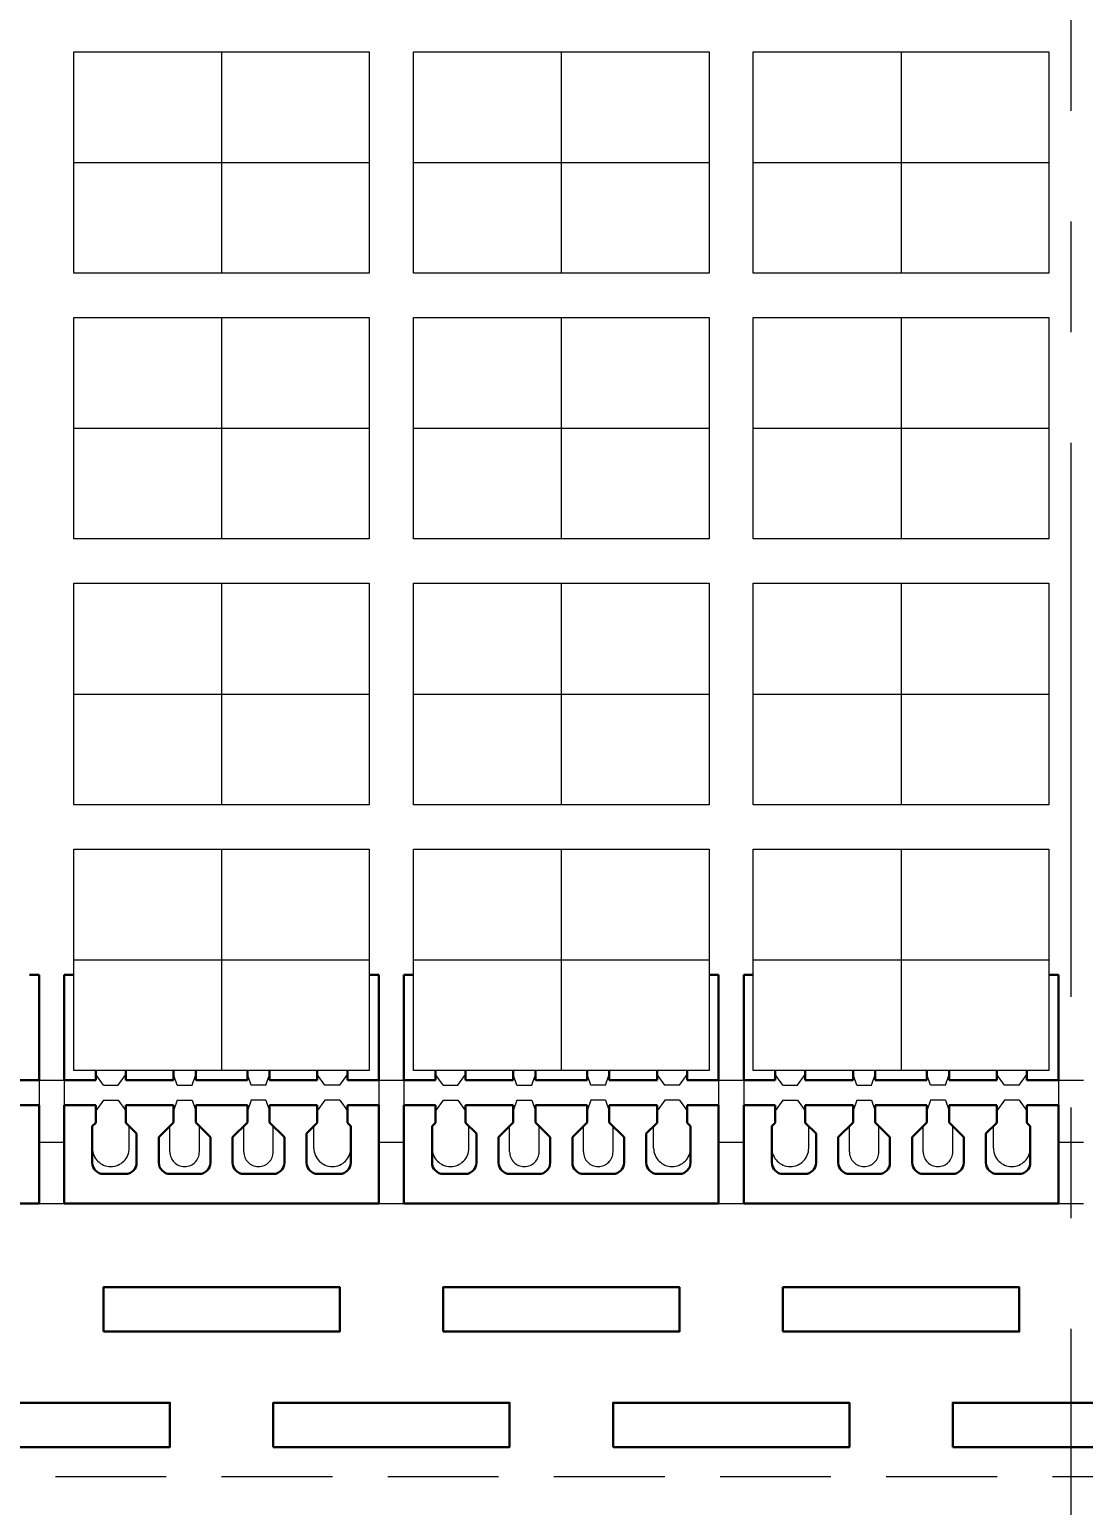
# Model space of a CAD drawing. Extents: x 276.8 to 349.1, y 147.8 to 219.
# Drawn here: x 302.13 to 309.27, y 157.36 to 167.36 of the extents above; entities that cross this region are included whole.
import ezdxf

# ---------------------------------------------------------------- set-up
doc = ezdxf.new("R2010")
doc.units = 0
doc.header["$LTSCALE"] = 3
doc.header["$MEASUREMENT"] = 0
for name, pattern in [('CENTER', [2, 1.25, -0.25, 0.25, -0.25]), ('HIDDEN', [0.375, 0.25, -0.125]), ('PHANTOM', [2.5, 1.25, -0.25, 0.25, -0.25, 0.25, -0.25])]:
    doc.linetypes.add(name, pattern=pattern)
for name, color, linetype, lineweight in [('CLIN', 1, 'CENTER', 15), ('DIM', 4, 'Continuous', 13), ('HIDN', 6, 'HIDDEN', 15), ('HIDN2', 3, 'HIDDEN', 15), ('HIND1', 6, 'HIDDEN', 15), ('OBJ1', 7, 'Continuous', 30), ('OBJ3', 40, 'Continuous', 30), ('PHANTOM', 5, 'PHANTOM', 15), ('SAW', 2, 'HIDDEN', 15)]:
    doc.layers.add(name, color=color, linetype=linetype, lineweight=lineweight)
doc.dimstyles.new('3DEC X 2', dxfattribs={"dimtxt": 0.889, "dimasz": 1.27, "dimexe": 0.381, "dimexo": 0.381, "dimgap": 0.381, "dimtad": 0, "dimdec": 3, "dimzin": 0, "dimdsep": 46, "dimtxsty": 'Standard', "dimcen": 0.09, "dimadec": 0, "dimazin": 0, "dimtfac": 1, "dimtdec": 3, "dimtofl": 0, "dimtmove": 0, "dimatfit": 3, "dimfxl": 1, "dimtolj": 1, "dimtzin": 0, "dimarcsym": 0})

# ---------------------------------------------------------------- blocks, each defined once
blk = doc.blocks.new('*D20')
at = {"layer": 'Defpoints', "color": 0, "transparency": 16777216}
for p in [(215.6832, -125.4746), (217.2832, -125.4746), (217.2832, -132.6672)]:
    blk.add_point(p, dxfattribs=at)
at = {"layer": 'DIM', "color": 0, "lineweight": -2, "transparency": 16777216}
for p, q in [((215.6832, -125.8556), (215.6832, -133.0482)), ((217.2832, -125.8556), (217.2832, -133.0482)), ((214.4132, -132.6672), (213.1432, -132.6672)), ((218.5532, -132.6672), (219.8232, -132.6672))]:
    blk.add_line(p, q, dxfattribs=at)
at = {"layer": 'DIM', "color": 0, "transparency": 16777216}
for points in [[(214.4132, -132.4555), (214.4132, -132.8789), (215.6832, -132.6672)], [(218.5532, -132.4555), (218.5532, -132.8789), (217.2832, -132.6672)]]:
    blk.add_solid(points, dxfattribs=at)
at = {"layer": 'DIM', "color": 0, "transparency": 16777216, "insert": (223.0193, -132.6672), "char_height": 0.889, "attachment_point": 5}
blk.add_mtext('\\A1;1.600TYP', dxfattribs=at)

msp = doc.modelspace()

# ---------------------------------------------------------------- linework, layer by layer
at = {"layer": 'CLIN'}
for p, q in [((309.1832, 212.5571), (309.1832, 152.5571)), ((303.4332, 167.2071), (303.4332, 165.7071)), ((305.7332, 167.2071), (305.7332, 165.7071)), ((308.0332, 167.2071), (308.0332, 165.7071)), ((303.4332, 165.4071), (303.4332, 163.9071)), ((305.7332, 165.4071), (305.7332, 163.9071)), ((308.0332, 165.4071), (308.0332, 163.9071)), ((303.4332, 163.6071), (303.4332, 162.1071)), ((305.7332, 163.6071), (305.7332, 162.1071)), ((308.0332, 163.6071), (308.0332, 162.1071)), ((303.4332, 161.8071), (303.4332, 160.3071)), ((305.7332, 161.8071), (305.7332, 160.3071)), ((308.0332, 161.8071), (308.0332, 160.3071))]:
    msp.add_line(p, q, dxfattribs=at)
for points in [[(302.4332, 166.4571), (304.4332, 166.4571)], [(304.7332, 166.4571), (306.7332, 166.4571)], [(307.0332, 166.4571), (309.0332, 166.4571)], [(302.4332, 164.6571), (304.4332, 164.6571)], [(304.7332, 164.6571), (306.7332, 164.6571)], [(307.0332, 164.6571), (309.0332, 164.6571)], [(302.4332, 162.8571), (304.4332, 162.8571)], [(304.7332, 162.8571), (306.7332, 162.8571)], [(307.0332, 162.8571), (309.0332, 162.8571)], [(302.4332, 161.0571), (304.4332, 161.0571)], [(304.7332, 161.0571), (306.7332, 161.0571)], [(307.0332, 161.0571), (309.0332, 161.0571)]]:
    msp.add_lwpolyline(points, dxfattribs=at)
at = {"layer": 'HIDN'}
for p, q in [((302.5582, 159.7821), (302.5582, 159.9311)), ((302.8082, 159.7821), (302.8082, 159.9311)), ((303.0832, 159.7571), (303.0832, 159.9311)), ((303.2832, 159.7571), (303.2832, 159.9311)), ((303.5832, 159.7571), (303.5832, 159.9311)), ((303.7832, 159.7571), (303.7832, 159.9311)), ((304.0582, 159.7821), (304.0582, 159.9311)), ((304.8582, 159.7821), (304.8582, 159.9311)), ((305.1082, 159.7821), (305.1082, 159.9311)), ((305.3832, 159.7571), (305.3832, 159.9311)), ((305.5832, 159.7571), (305.5832, 159.9311)), ((305.8832, 159.7571), (305.8832, 159.9311)), ((306.0832, 159.7571), (306.0832, 159.9311)), ((306.3582, 159.7821), (306.3582, 159.9311)), ((307.1582, 159.7821), (307.1582, 159.9311)), ((307.4082, 159.7821), (307.4082, 159.9311)), ((307.6832, 159.7571), (307.6832, 159.9311)), ((307.8832, 159.7571), (307.8832, 159.9311)), ((308.1832, 159.7571), (308.1832, 159.9311)), ((308.3832, 159.7571), (308.3832, 159.9311)), ((308.6582, 159.7821), (308.6582, 159.9311))]:
    msp.add_line(p, q, dxfattribs=at)
msp.add_lwpolyline([(335.1832, 157.5571), (335.1832, 209.5571), (283.1832, 209.5571), (283.1832, 157.5571)], close=True, dxfattribs=at)
for centre, radius, end in [((302.6832, 159.7821), 0.125, 360), ((303.1832, 159.7571), 0.1, 360), ((303.6832, 159.7571), 0.1, 360), ((304.1832, 159.7821), 0.125, 0), ((304.9832, 159.7821), 0.125, 360), ((305.4832, 159.7571), 0.1, 360), ((305.9832, 159.7571), 0.1, 360), ((306.4832, 159.7821), 0.125, 0), ((307.2832, 159.7821), 0.125, 360), ((307.7832, 159.7571), 0.1, 360), ((308.2832, 159.7571), 0.1, 360), ((308.7832, 159.7821), 0.125, 0)]:
    msp.add_arc(centre, radius, 180, end, dxfattribs=at)
at = {"layer": 'HIDN2'}
for p, q in [((302.1982, 160.2421), (302.3682, 160.2421)), ((302.1982, 160.2421), (302.1982, 160.0721)), ((302.3682, 160.2421), (302.3682, 160.0721)), ((304.4982, 160.2421), (304.6682, 160.2421)), ((304.4982, 160.2421), (304.4982, 160.0721)), ((304.6682, 160.2421), (304.6682, 160.0721)), ((306.7982, 160.2421), (306.9682, 160.2421)), ((306.7982, 160.2421), (306.7982, 160.0721)), ((306.9682, 160.2421), (306.9682, 160.0721)), ((309.0982, 160.2421), (309.2682, 160.2421)), ((309.0982, 160.2421), (309.0982, 160.0721)), ((302.1982, 159.8221), (302.3682, 159.8221)), ((304.4982, 159.8221), (304.6682, 159.8221)), ((306.7982, 159.8221), (306.9682, 159.8221)), ((309.0982, 159.8221), (309.2682, 159.8221))]:
    msp.add_line(p, q, dxfattribs=at)
at = {"layer": 'HIND1'}
for p, q in [((302.1982, 159.4071), (302.3682, 159.4071)), ((304.4982, 159.4071), (304.6682, 159.4071)), ((306.7982, 159.4071), (306.9682, 159.4071)), ((309.0982, 159.4071), (309.2682, 159.4071))]:
    msp.add_line(p, q, dxfattribs=at)
msp.add_lwpolyline([(335.1832, 157.5571), (335.1832, 209.5571), (283.1832, 209.5571), (283.1832, 157.5571)], close=True, dxfattribs=at)
at = {"layer": 'OBJ1'}
for points in [[(302.6332, 158.5391), (304.2332, 158.5391), (304.2332, 158.8391), (302.6332, 158.8391)], [(304.9332, 158.5391), (306.5332, 158.5391), (306.5332, 158.8391), (304.9332, 158.8391)], [(307.2332, 158.5391), (308.8332, 158.5391), (308.8332, 158.8391), (307.2332, 158.8391)], [(301.4832, 157.7571), (303.0832, 157.7571), (303.0832, 158.0571), (301.4832, 158.0571)], [(303.7832, 157.7571), (305.3832, 157.7571), (305.3832, 158.0571), (303.7832, 158.0571)], [(306.0832, 157.7571), (307.6832, 157.7571), (307.6832, 158.0571), (306.0832, 158.0571)], [(308.3832, 157.7571), (309.9832, 157.7571), (309.9832, 158.0571), (308.3832, 158.0571)]]:
    msp.add_lwpolyline(points, close=True, dxfattribs=at)
at = {"layer": 'OBJ3'}
for p, q in [((302.1332, 160.9551), (302.1982, 160.9551)), ((302.4332, 160.9551), (302.3682, 160.9551)), ((304.4332, 160.9551), (304.4982, 160.9551)), ((304.7332, 160.9551), (304.6682, 160.9551)), ((306.7332, 160.9551), (306.7982, 160.9551)), ((307.0332, 160.9551), (306.9682, 160.9551)), ((309.0332, 160.9551), (309.0982, 160.9551)), ((302.5812, 160.3071), (302.5812, 160.2421)), ((302.7852, 160.3071), (302.7852, 160.2421)), ((303.1082, 160.3071), (303.1082, 160.2421)), ((303.2582, 160.3071), (303.2582, 160.2421)), ((303.6082, 160.3071), (303.6082, 160.2421)), ((303.7582, 160.3071), (303.7582, 160.2421)), ((304.0812, 160.3071), (304.0812, 160.2421)), ((304.2852, 160.3071), (304.2852, 160.2421)), ((304.8812, 160.3071), (304.8812, 160.2421)), ((305.0852, 160.3071), (305.0852, 160.2421)), ((305.4082, 160.3071), (305.4082, 160.2421)), ((305.5582, 160.3071), (305.5582, 160.2421)), ((305.9082, 160.3071), (305.9082, 160.2421)), ((306.0582, 160.3071), (306.0582, 160.2421)), ((306.3812, 160.3071), (306.3812, 160.2421)), ((306.5852, 160.3071), (306.5852, 160.2421)), ((307.1812, 160.3071), (307.1812, 160.2421)), ((307.3852, 160.3071), (307.3852, 160.2421)), ((307.7082, 160.3071), (307.7082, 160.2421)), ((307.8582, 160.3071), (307.8582, 160.2421)), ((308.2082, 160.3071), (308.2082, 160.2421)), ((308.3582, 160.3071), (308.3582, 160.2421)), ((308.6812, 160.3071), (308.6812, 160.2421)), ((308.8852, 160.3071), (308.8852, 160.2421)), ((302.5812, 160.0721), (302.3682, 160.0721)), ((302.3682, 160.0721), (302.3682, 159.4071)), ((302.5812, 160.0071), (302.5812, 160.0721)), ((302.7852, 160.0071), (302.7852, 160.0721)), ((303.1082, 160.0071), (303.1082, 160.0721)), ((303.2582, 160.0071), (303.2582, 160.0721)), ((303.6082, 160.0071), (303.6082, 160.0721)), ((303.7582, 160.0071), (303.7582, 160.0721)), ((304.0812, 160.0071), (304.0812, 160.0721)), ((304.2852, 160.0071), (304.2852, 160.0721)), ((304.8812, 160.0721), (304.6682, 160.0721)), ((304.6682, 160.0721), (304.6682, 159.4071)), ((304.8812, 160.0071), (304.8812, 160.0721)), ((305.0852, 160.0071), (305.0852, 160.0721)), ((305.4082, 160.0071), (305.4082, 160.0721)), ((305.5582, 160.0071), (305.5582, 160.0721)), ((305.9082, 160.0071), (305.9082, 160.0721)), ((306.0582, 160.0071), (306.0582, 160.0721)), ((306.3812, 160.0071), (306.3812, 160.0721)), ((306.5852, 160.0071), (306.5852, 160.0721)), ((307.1812, 160.0721), (306.9682, 160.0721)), ((306.9682, 160.0721), (306.9682, 159.4071)), ((307.1812, 160.0071), (307.1812, 160.0721)), ((307.3852, 160.0071), (307.3852, 160.0721)), ((307.7082, 160.0071), (307.7082, 160.0721)), ((307.8582, 160.0071), (307.8582, 160.0721)), ((308.2082, 160.0071), (308.2082, 160.0721)), ((308.3582, 160.0071), (308.3582, 160.0721)), ((308.6812, 160.0071), (308.6812, 160.0721)), ((308.8852, 160.0071), (308.8852, 160.0721)), ((302.5582, 159.9311), (302.5812, 159.9541)), ((302.5582, 159.6831), (302.5582, 159.9311)), ((302.5812, 159.9541), (302.5812, 160.0071)), ((302.7852, 159.9541), (302.7852, 160.0071)), ((302.7852, 159.9541), (302.8582, 159.8811)), ((303.0082, 159.8561), (303.1082, 159.9561)), ((303.1082, 159.9561), (303.1082, 160.0071)), ((303.2582, 159.9561), (303.2582, 160.0071)), ((303.2582, 159.9561), (303.3582, 159.8561)), ((303.6082, 159.9561), (303.5082, 159.8561)), ((303.6082, 159.9561), (303.6082, 160.0071)), ((303.7582, 159.9561), (303.7582, 160.0071)), ((303.8582, 159.8561), (303.7582, 159.9561)), ((304.0082, 159.8811), (304.0812, 159.9541)), ((304.0812, 159.9541), (304.0812, 160.0071)), ((304.2852, 159.9541), (304.2852, 160.0071)), ((304.2852, 159.9541), (304.3082, 159.9311)), ((304.3082, 159.6831), (304.3082, 159.9311)), ((304.8582, 159.9311), (304.8812, 159.9541)), ((304.8582, 159.6831), (304.8582, 159.9311)), ((304.8812, 159.9541), (304.8812, 160.0071)), ((305.0852, 159.9541), (305.0852, 160.0071)), ((305.0852, 159.9541), (305.1582, 159.8811)), ((305.3082, 159.8561), (305.4082, 159.9561)), ((305.4082, 159.9561), (305.4082, 160.0071)), ((305.5582, 159.9561), (305.5582, 160.0071)), ((305.5582, 159.9561), (305.6582, 159.8561)), ((305.9082, 159.9561), (305.8082, 159.8561)), ((305.9082, 159.9561), (305.9082, 160.0071)), ((306.0582, 159.9561), (306.0582, 160.0071)), ((306.1582, 159.8561), (306.0582, 159.9561)), ((306.3082, 159.8811), (306.3812, 159.9541)), ((306.3812, 159.9541), (306.3812, 160.0071)), ((306.5852, 159.9541), (306.5852, 160.0071)), ((306.5852, 159.9541), (306.6082, 159.9311)), ((306.6082, 159.6831), (306.6082, 159.9311)), ((307.1582, 159.9311), (307.1812, 159.9541)), ((307.1582, 159.6831), (307.1582, 159.9311)), ((307.1812, 159.9541), (307.1812, 160.0071)), ((307.3852, 159.9541), (307.3852, 160.0071)), ((307.3852, 159.9541), (307.4582, 159.8811)), ((307.6082, 159.8561), (307.7082, 159.9561)), ((307.7082, 159.9561), (307.7082, 160.0071)), ((307.8582, 159.9561), (307.8582, 160.0071)), ((307.8582, 159.9561), (307.9582, 159.8561)), ((308.2082, 159.9561), (308.1082, 159.8561)), ((308.2082, 159.9561), (308.2082, 160.0071)), ((308.3582, 159.9561), (308.3582, 160.0071)), ((308.4582, 159.8561), (308.3582, 159.9561)), ((308.6082, 159.8811), (308.6812, 159.9541)), ((308.6812, 159.9541), (308.6812, 160.0071)), ((308.8852, 159.9541), (308.8852, 160.0071)), ((308.8852, 159.9541), (308.9082, 159.9311)), ((308.9082, 159.6831), (308.9082, 159.9311)), ((302.8582, 159.6831), (302.8582, 159.8811)), ((303.0082, 159.6831), (303.0082, 159.8561)), ((303.3582, 159.6831), (303.3582, 159.8561)), ((303.5082, 159.6831), (303.5082, 159.8561)), ((303.8582, 159.6831), (303.8582, 159.8561)), ((304.0082, 159.6831), (304.0082, 159.8811)), ((305.1582, 159.6831), (305.1582, 159.8811)), ((305.3082, 159.6831), (305.3082, 159.8561)), ((305.6582, 159.6831), (305.6582, 159.8561)), ((305.8082, 159.6831), (305.8082, 159.8561)), ((306.1582, 159.6831), (306.1582, 159.8561)), ((306.3082, 159.6831), (306.3082, 159.8811)), ((307.4582, 159.6831), (307.4582, 159.8811)), ((307.6082, 159.6831), (307.6082, 159.8561)), ((307.9582, 159.6831), (307.9582, 159.8561)), ((308.1082, 159.6831), (308.1082, 159.8561)), ((308.4582, 159.6831), (308.4582, 159.8561)), ((308.6082, 159.6831), (308.6082, 159.8811)), ((302.7822, 159.6071), (302.6342, 159.6071)), ((303.2822, 159.6071), (303.0842, 159.6071)), ((303.7822, 159.6071), (303.5842, 159.6071)), ((304.2322, 159.6071), (304.0842, 159.6071)), ((305.0822, 159.6071), (304.9342, 159.6071)), ((305.5822, 159.6071), (305.3842, 159.6071)), ((306.0822, 159.6071), (305.8842, 159.6071)), ((306.5322, 159.6071), (306.3842, 159.6071)), ((307.3822, 159.6071), (307.2342, 159.6071)), ((307.8822, 159.6071), (307.6842, 159.6071)), ((308.3822, 159.6071), (308.1842, 159.6071)), ((308.8322, 159.6071), (308.6842, 159.6071))]:
    msp.add_line(p, q, dxfattribs=at)
for points in [[(302.1982, 160.9551), (302.1982, 160.2421), (301.9852, 160.2421)], [(302.5812, 160.2421), (302.3682, 160.2421), (302.3682, 160.9551)], [(304.4982, 160.9551), (304.4982, 160.2421), (304.2852, 160.2421)], [(304.8812, 160.2421), (304.6682, 160.2421), (304.6682, 160.9551)], [(306.7982, 160.9551), (306.7982, 160.2421), (306.5852, 160.2421)], [(307.1812, 160.2421), (306.9682, 160.2421), (306.9682, 160.9551)], [(309.0982, 160.9551), (309.0982, 160.2421), (308.8852, 160.2421)], [(303.1082, 160.2421), (302.7852, 160.2421)], [(303.6082, 160.2421), (303.2582, 160.2421)], [(304.0812, 160.2421), (303.7582, 160.2421)], [(305.4082, 160.2421), (305.0852, 160.2421)], [(305.9082, 160.2421), (305.5582, 160.2421)], [(306.3812, 160.2421), (306.0582, 160.2421)], [(307.7082, 160.2421), (307.3852, 160.2421)], [(308.2082, 160.2421), (307.8582, 160.2421)], [(308.6812, 160.2421), (308.3582, 160.2421)], [(300.0682, 159.4071), (302.1982, 159.4071), (302.1982, 160.0721), (301.9852, 160.0721)], [(302.3682, 159.4071), (304.4982, 159.4071), (304.4982, 160.0721), (304.2852, 160.0721)], [(303.1082, 160.0721), (302.7852, 160.0721)], [(303.6082, 160.0721), (303.2582, 160.0721)], [(303.6082, 160.0721), (303.2582, 160.0721)], [(304.0812, 160.0721), (303.7582, 160.0721)], [(304.6682, 159.4071), (306.7982, 159.4071), (306.7982, 160.0721), (306.5852, 160.0721)], [(305.4082, 160.0721), (305.0852, 160.0721)], [(305.9082, 160.0721), (305.5582, 160.0721)], [(305.9082, 160.0721), (305.5582, 160.0721)], [(306.3812, 160.0721), (306.0582, 160.0721)], [(306.9682, 159.4071), (309.0982, 159.4071), (309.0982, 160.0721), (308.8852, 160.0721)], [(307.7082, 160.0721), (307.3852, 160.0721)], [(308.2082, 160.0721), (307.8582, 160.0721)], [(308.2082, 160.0721), (307.8582, 160.0721)], [(308.6812, 160.0721), (308.3582, 160.0721)]]:
    msp.add_lwpolyline(points, dxfattribs=at)
for centre, start, end in [((302.6342, 159.6831), 180, 270), ((302.7822, 159.6831), 270, 360), ((303.0842, 159.6831), 180, 270), ((303.2822, 159.6831), 270, 0), ((303.5842, 159.6831), 180, 270), ((303.7822, 159.6831), 270, 360), ((304.0842, 159.6831), 180, 270), ((304.2322, 159.6831), 270, 0), ((304.9342, 159.6831), 180, 270), ((305.0822, 159.6831), 270, 360), ((305.3842, 159.6831), 180, 270), ((305.5822, 159.6831), 270, 0), ((305.8842, 159.6831), 180, 270), ((306.0822, 159.6831), 270, 360), ((306.3842, 159.6831), 180, 270), ((306.5322, 159.6831), 270, 0), ((307.2342, 159.6831), 180, 270), ((307.3822, 159.6831), 270, 360), ((307.6842, 159.6831), 180, 270), ((307.8822, 159.6831), 270, 0), ((308.1842, 159.6831), 180, 270), ((308.3822, 159.6831), 270, 360), ((308.6842, 159.6831), 180, 270), ((308.8322, 159.6831), 270, 0)]:
    msp.add_arc(centre, 0.076, start, end, dxfattribs=at)
at = {"layer": 'PHANTOM'}
for points in [[(304.4332, 165.7071), (302.4332, 165.7071), (302.4332, 167.2071), (304.4332, 167.2071)], [(306.7332, 165.7071), (304.7332, 165.7071), (304.7332, 167.2071), (306.7332, 167.2071)], [(309.0332, 165.7071), (307.0332, 165.7071), (307.0332, 167.2071), (309.0332, 167.2071)], [(304.4332, 163.9071), (302.4332, 163.9071), (302.4332, 165.4071), (304.4332, 165.4071)], [(306.7332, 163.9071), (304.7332, 163.9071), (304.7332, 165.4071), (306.7332, 165.4071)], [(309.0332, 163.9071), (307.0332, 163.9071), (307.0332, 165.4071), (309.0332, 165.4071)], [(304.4332, 162.1071), (302.4332, 162.1071), (302.4332, 163.6071), (304.4332, 163.6071)], [(306.7332, 162.1071), (304.7332, 162.1071), (304.7332, 163.6071), (306.7332, 163.6071)], [(309.0332, 162.1071), (307.0332, 162.1071), (307.0332, 163.6071), (309.0332, 163.6071)], [(304.4332, 160.3071), (302.4332, 160.3071), (302.4332, 161.8071), (304.4332, 161.8071)], [(306.7332, 160.3071), (304.7332, 160.3071), (304.7332, 161.8071), (306.7332, 161.8071)], [(309.0332, 160.3071), (307.0332, 160.3071), (307.0332, 161.8071), (309.0332, 161.8071)]]:
    msp.add_lwpolyline(points, close=True, dxfattribs=at)
at = {"layer": 'SAW'}
for p, q in [((302.6332, 160.2071), (302.5812, 160.2801)), ((302.7332, 160.2071), (302.7852, 160.2801)), ((303.1332, 160.2071), (303.1082, 160.2801)), ((303.1332, 160.2071), (303.1082, 160.2801)), ((303.2332, 160.2071), (303.2582, 160.2801)), ((303.2332, 160.2071), (303.2582, 160.2801)), ((303.6332, 160.2071), (303.6082, 160.2801)), ((303.6332, 160.2071), (303.6082, 160.2801)), ((303.7332, 160.2071), (303.7582, 160.2801)), ((304.1332, 160.2071), (304.0812, 160.2801)), ((304.2332, 160.2071), (304.2852, 160.2801)), ((304.9332, 160.2071), (304.8812, 160.2801)), ((305.0332, 160.2071), (305.0852, 160.2801)), ((305.4332, 160.2071), (305.4082, 160.2801)), ((305.4332, 160.2071), (305.4082, 160.2801)), ((305.5332, 160.2071), (305.5582, 160.2801)), ((305.5332, 160.2071), (305.5582, 160.2801)), ((305.9332, 160.2071), (305.9082, 160.2801)), ((305.9332, 160.2071), (305.9082, 160.2801)), ((306.0332, 160.2071), (306.0582, 160.2801)), ((306.4332, 160.2071), (306.3812, 160.2801)), ((306.5332, 160.2071), (306.5852, 160.2801)), ((307.2332, 160.2071), (307.1812, 160.2801)), ((307.3332, 160.2071), (307.3852, 160.2801)), ((307.7332, 160.2071), (307.7082, 160.2801)), ((307.7332, 160.2071), (307.7082, 160.2801)), ((307.8332, 160.2071), (307.8582, 160.2801)), ((307.8332, 160.2071), (307.8582, 160.2801)), ((308.2332, 160.2071), (308.2082, 160.2801)), ((308.2332, 160.2071), (308.2082, 160.2801)), ((308.3332, 160.2071), (308.3582, 160.2801)), ((308.7332, 160.2071), (308.6812, 160.2801)), ((308.8332, 160.2071), (308.8852, 160.2801)), ((302.6332, 160.2071), (302.7332, 160.2071)), ((302.6332, 160.2071), (302.7332, 160.2071)), ((303.1332, 160.2071), (303.2332, 160.2071)), ((303.1332, 160.2071), (303.2332, 160.2071)), ((303.7332, 160.2071), (303.6332, 160.2071)), ((303.7332, 160.2071), (303.6332, 160.2071)), ((304.2332, 160.2071), (304.1332, 160.2071)), ((304.2332, 160.2071), (304.1332, 160.2071)), ((304.9332, 160.2071), (305.0332, 160.2071)), ((304.9332, 160.2071), (305.0332, 160.2071)), ((305.4332, 160.2071), (305.5332, 160.2071)), ((305.4332, 160.2071), (305.5332, 160.2071)), ((306.0332, 160.2071), (305.9332, 160.2071)), ((306.0332, 160.2071), (305.9332, 160.2071)), ((306.5332, 160.2071), (306.4332, 160.2071)), ((306.5332, 160.2071), (306.4332, 160.2071)), ((307.2332, 160.2071), (307.3332, 160.2071)), ((307.2332, 160.2071), (307.3332, 160.2071)), ((307.7332, 160.2071), (307.8332, 160.2071)), ((307.7332, 160.2071), (307.8332, 160.2071)), ((308.3332, 160.2071), (308.2332, 160.2071)), ((308.3332, 160.2071), (308.2332, 160.2071)), ((308.8332, 160.2071), (308.7332, 160.2071)), ((308.8332, 160.2071), (308.7332, 160.2071)), ((302.6332, 160.1071), (302.5812, 160.0341)), ((302.6332, 160.1071), (302.7332, 160.1071)), ((302.7332, 160.1071), (302.7852, 160.0341)), ((303.1332, 160.1071), (303.1082, 160.0341)), ((303.1332, 160.1071), (303.1082, 160.0341)), ((303.1332, 160.1071), (303.2332, 160.1071)), ((303.1332, 160.1071), (303.2332, 160.1071)), ((303.2332, 160.1071), (303.2582, 160.0341)), ((303.2332, 160.1071), (303.2582, 160.0341)), ((303.6332, 160.1071), (303.6082, 160.0341)), ((303.6332, 160.1071), (303.6082, 160.0341)), ((303.7332, 160.1071), (303.6332, 160.1071)), ((303.7332, 160.1071), (303.6332, 160.1071)), ((303.7332, 160.1071), (303.7582, 160.0341)), ((304.1332, 160.1071), (304.0812, 160.0341)), ((304.2332, 160.1071), (304.1332, 160.1071)), ((304.2332, 160.1071), (304.1332, 160.1071)), ((304.2332, 160.1071), (304.2852, 160.0341)), ((304.9332, 160.1071), (304.8812, 160.0341)), ((304.9332, 160.1071), (305.0332, 160.1071)), ((305.0332, 160.1071), (305.0852, 160.0341)), ((305.4332, 160.1071), (305.4082, 160.0341)), ((305.4332, 160.1071), (305.4082, 160.0341)), ((305.4332, 160.1071), (305.5332, 160.1071)), ((305.4332, 160.1071), (305.5332, 160.1071)), ((305.5332, 160.1071), (305.5582, 160.0341)), ((305.5332, 160.1071), (305.5582, 160.0341)), ((305.9332, 160.1071), (305.9082, 160.0341)), ((305.9332, 160.1071), (305.9082, 160.0341)), ((306.0332, 160.1071), (305.9332, 160.1071)), ((306.0332, 160.1071), (305.9332, 160.1071)), ((306.0332, 160.1071), (306.0582, 160.0341)), ((306.4332, 160.1071), (306.3812, 160.0341)), ((306.5332, 160.1071), (306.4332, 160.1071)), ((306.5332, 160.1071), (306.4332, 160.1071)), ((306.5332, 160.1071), (306.5852, 160.0341)), ((307.2332, 160.1071), (307.1812, 160.0341)), ((307.2332, 160.1071), (307.3332, 160.1071)), ((307.3332, 160.1071), (307.3852, 160.0341)), ((307.7332, 160.1071), (307.7082, 160.0341)), ((307.7332, 160.1071), (307.7082, 160.0341)), ((307.7332, 160.1071), (307.8332, 160.1071)), ((307.7332, 160.1071), (307.8332, 160.1071)), ((307.8332, 160.1071), (307.8582, 160.0341)), ((307.8332, 160.1071), (307.8582, 160.0341)), ((308.2332, 160.1071), (308.2082, 160.0341)), ((308.2332, 160.1071), (308.2082, 160.0341)), ((308.3332, 160.1071), (308.2332, 160.1071)), ((308.3332, 160.1071), (308.2332, 160.1071)), ((308.3332, 160.1071), (308.3582, 160.0341)), ((308.7332, 160.1071), (308.6812, 160.0341)), ((308.8332, 160.1071), (308.7332, 160.1071)), ((308.8332, 160.1071), (308.7332, 160.1071)), ((308.8332, 160.1071), (308.8852, 160.0341))]:
    msp.add_line(p, q, dxfattribs=at)

# ---------------------------------------------------------------- dimensions: what is measured, and where the dimension line sits
at = {"layer": 'DIM'}
dim = msp.add_linear_dim(base=(312.2832, 150.5645), p1=(310.6832, 157.7571), p2=(312.2832, 157.7571), text='<>TYP', dimstyle='3DEC X 2', dxfattribs=at)
dim.commit()
dim.dimension.update_dxf_attribs({"geometry": '*D20', "text_midpoint": (318.0194, 150.5645), "dimtype": 128, "insert": (95, 283.2317)})

doc.saveas('drawing.dxf')
